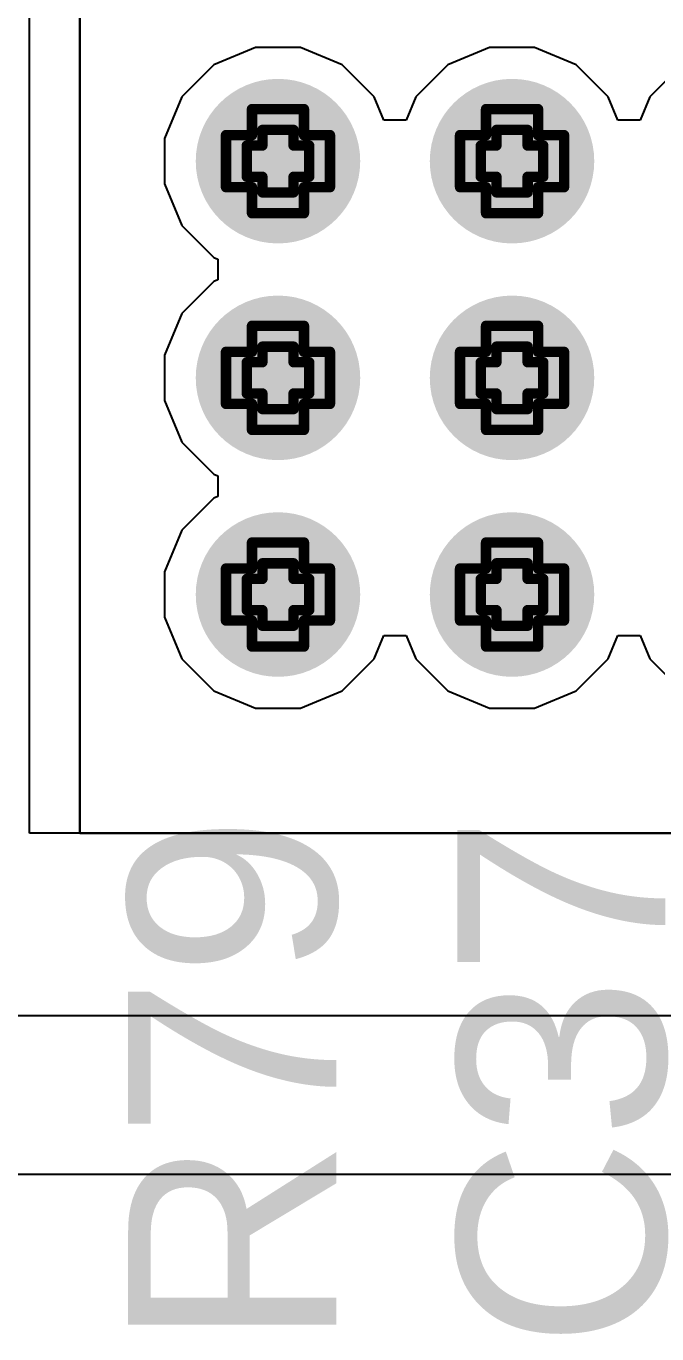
# Model space of a CAD drawing. Header units: inches. Extents: x -3 to 5259, y -3 to 5282.
# Drawn here: x 119.22 to 122.3, y 31.85 to 38.23 of the extents above; entities that cross this region are included whole.
import ezdxf

# ---------------------------------------------------------------- set-up
doc = ezdxf.new("R2010")
doc.units = ezdxf.units.IN
for name, color, linetype in [('Bottom Layer', 5, 'Continuous'), ('Bottom Solder', 6, 'Continuous'), ('Drill Drawing', 1, 'Continuous'), ('Layer 1', 16, 'Continuous'), ('Layer 2', 76, 'Continuous'), ('Top Layer', 1, 'Continuous'), ('Top Overlay', 2, 'Continuous'), ('Top Solder', 216, 'Continuous'), ('Via Holes', 16, 'Continuous')]:
    doc.layers.add(name, color=color, linetype=linetype)
doc.styles.add('Arial', font='', dxfattribs={"height": 0.2})
doc.styles.get('Arial').set_extended_font_data('Arial')

msp = doc.modelspace()

# ---------------------------------------------------------------- hatches: boundary and pattern name
at = {"layer": 'Bottom Layer'}
h = msp.add_hatch(color=5, dxfattribs=at)
edge = h.paths.add_edge_path()
edge.add_arc((120.4489, 37.5698), 0.3, 0, 360)
h = msp.add_hatch(color=5, dxfattribs=at)
edge = h.paths.add_edge_path()
edge.add_arc((121.5919, 37.5698), 0.3, 0, 360)
h = msp.add_hatch(color=5, dxfattribs=at)
edge = h.paths.add_edge_path()
edge.add_arc((120.4489, 36.5121), 0.3, 0, 360)
h = msp.add_hatch(color=5, dxfattribs=at)
edge = h.paths.add_edge_path()
edge.add_arc((121.5919, 36.5121), 0.3, 0, 360)
h = msp.add_hatch(color=5, dxfattribs=at)
edge = h.paths.add_edge_path()
edge.add_arc((120.4489, 35.4545), 0.3, 0, 360)
h = msp.add_hatch(color=5, dxfattribs=at)
edge = h.paths.add_edge_path()
edge.add_arc((121.5919, 35.4545), 0.3, 0, 360)
at = {"layer": 'Bottom Solder'}
h = msp.add_hatch(color=6, dxfattribs=at)
edge = h.paths.add_edge_path()
edge.add_arc((120.4489, 37.5698), 0.4016, 0, 360)
h = msp.add_hatch(color=6, dxfattribs=at)
edge = h.paths.add_edge_path()
edge.add_arc((121.5919, 37.5698), 0.4016, 0, 360)
h = msp.add_hatch(color=6, dxfattribs=at)
edge = h.paths.add_edge_path()
edge.add_arc((120.4489, 36.5121), 0.4016, 0, 360)
h = msp.add_hatch(color=6, dxfattribs=at)
edge = h.paths.add_edge_path()
edge.add_arc((121.5919, 36.5121), 0.4016, 0, 360)
h = msp.add_hatch(color=6, dxfattribs=at)
edge = h.paths.add_edge_path()
edge.add_arc((120.4489, 35.4545), 0.4016, 0, 360)
h = msp.add_hatch(color=6, dxfattribs=at)
edge = h.paths.add_edge_path()
edge.add_arc((121.5919, 35.4545), 0.4016, 0, 360)
at = {"layer": 'Layer 1'}
h = msp.add_hatch(color=16, dxfattribs=at)
edge = h.paths.add_edge_path()
edge.add_arc((120.4489, 37.5698), 0.3, 0, 360)
h = msp.add_hatch(color=16, dxfattribs=at)
edge = h.paths.add_edge_path()
edge.add_arc((121.5919, 37.5698), 0.3, 0, 360)
h = msp.add_hatch(color=16, dxfattribs=at)
edge = h.paths.add_edge_path()
edge.add_arc((120.4489, 36.5121), 0.3, 0, 360)
h = msp.add_hatch(color=16, dxfattribs=at)
edge = h.paths.add_edge_path()
edge.add_arc((121.5919, 36.5121), 0.3, 0, 360)
h = msp.add_hatch(color=16, dxfattribs=at)
edge = h.paths.add_edge_path()
edge.add_arc((120.4489, 35.4545), 0.3, 0, 360)
h = msp.add_hatch(color=16, dxfattribs=at)
edge = h.paths.add_edge_path()
edge.add_arc((121.5919, 35.4545), 0.3, 0, 360)
at = {"layer": 'Layer 2'}
h = msp.add_hatch(color=76, dxfattribs=at)
edge = h.paths.add_edge_path()
edge.add_arc((120.4489, 37.5698), 0.3, 0, 360)
h = msp.add_hatch(color=76, dxfattribs=at)
edge = h.paths.add_edge_path()
edge.add_arc((121.5919, 37.5698), 0.3, 0, 360)
h = msp.add_hatch(color=76, dxfattribs=at)
edge = h.paths.add_edge_path()
edge.add_arc((120.4489, 36.5121), 0.3, 0, 360)
h = msp.add_hatch(color=76, dxfattribs=at)
edge = h.paths.add_edge_path()
edge.add_arc((121.5919, 36.5121), 0.3, 0, 360)
h = msp.add_hatch(color=76, dxfattribs=at)
edge = h.paths.add_edge_path()
edge.add_arc((120.4489, 35.4545), 0.3, 0, 360)
h = msp.add_hatch(color=76, dxfattribs=at)
edge = h.paths.add_edge_path()
edge.add_arc((121.5919, 35.4545), 0.3, 0, 360)
at = {"layer": 'Top Layer'}
h = msp.add_hatch(color=1, dxfattribs=at)
edge = h.paths.add_edge_path()
edge.add_arc((120.4489, 37.5698), 0.3, 0, 360)
h = msp.add_hatch(color=1, dxfattribs=at)
edge = h.paths.add_edge_path()
edge.add_arc((121.5919, 37.5698), 0.3, 0, 360)
h = msp.add_hatch(color=1, dxfattribs=at)
edge = h.paths.add_edge_path()
edge.add_arc((120.4489, 36.5121), 0.3, 0, 360)
h = msp.add_hatch(color=1, dxfattribs=at)
edge = h.paths.add_edge_path()
edge.add_arc((121.5919, 36.5121), 0.3, 0, 360)
h = msp.add_hatch(color=1, dxfattribs=at)
edge = h.paths.add_edge_path()
edge.add_arc((120.4489, 35.4545), 0.3, 0, 360)
h = msp.add_hatch(color=1, dxfattribs=at)
edge = h.paths.add_edge_path()
edge.add_arc((121.5919, 35.4545), 0.3, 0, 360)
at = {"layer": 'Top Solder'}
h = msp.add_hatch(color=216, dxfattribs=at)
edge = h.paths.add_edge_path()
edge.add_arc((120.4489, 37.5698), 0.4016, 0, 360)
h = msp.add_hatch(color=216, dxfattribs=at)
edge = h.paths.add_edge_path()
edge.add_arc((121.5919, 37.5698), 0.4016, 0, 360)
h = msp.add_hatch(color=216, dxfattribs=at)
edge = h.paths.add_edge_path()
edge.add_arc((120.4489, 36.5121), 0.4016, 0, 360)
h = msp.add_hatch(color=216, dxfattribs=at)
edge = h.paths.add_edge_path()
edge.add_arc((121.5919, 36.5121), 0.4016, 0, 360)
h = msp.add_hatch(color=216, dxfattribs=at)
edge = h.paths.add_edge_path()
edge.add_arc((120.4489, 35.4545), 0.4016, 0, 360)
h = msp.add_hatch(color=216, dxfattribs=at)
edge = h.paths.add_edge_path()
edge.add_arc((121.5919, 35.4545), 0.4016, 0, 360)
at = {"layer": 'Via Holes'}
h = msp.add_hatch(color=7, dxfattribs=at)
edge = h.paths.add_edge_path()
edge.add_arc((120.4489, 37.5698), 0.15, 0, 360)
h = msp.add_hatch(color=7, dxfattribs=at)
edge = h.paths.add_edge_path()
edge.add_arc((121.5919, 37.5698), 0.15, 0, 360)
h = msp.add_hatch(color=7, dxfattribs=at)
edge = h.paths.add_edge_path()
edge.add_arc((120.4489, 36.5121), 0.15, 0, 360)
h = msp.add_hatch(color=7, dxfattribs=at)
edge = h.paths.add_edge_path()
edge.add_arc((121.5919, 36.5121), 0.15, 0, 360)
h = msp.add_hatch(color=7, dxfattribs=at)
edge = h.paths.add_edge_path()
edge.add_arc((120.4489, 35.4545), 0.15, 0, 360)
h = msp.add_hatch(color=7, dxfattribs=at)
edge = h.paths.add_edge_path()
edge.add_arc((121.5919, 35.4545), 0.15, 0, 360)

# ---------------------------------------------------------------- linework, layer by layer
at = {"layer": 'Bottom Layer'}
for p, q in [((119.4816, 34.29), (119.4816, 50.6205)), ((119.4816, 50.6205), (119.4816, 34.29)), ((119.4816, 50.6205), (119.4816, 34.29)), ((124.841, 34.29), (119.4816, 34.29)), ((119.4816, 34.29), (124.841, 34.29)), ((119.4816, 34.29), (124.841, 34.29))]:
    msp.add_line(p, q, dxfattribs=at)
at = {"layer": 'Drill Drawing'}
for points in [[(120.3219, 37.6968, 0.0508, 0.0508, 0), (120.3219, 37.8238, 0.0508, 0.0508, 0)], [(120.3219, 37.8238, 0.0508, 0.0508, 0), (120.5759, 37.8238, 0.0508, 0.0508, 0)], [(120.5759, 37.6968, 0.0508, 0.0508, 0), (120.5759, 37.8238, 0.0508, 0.0508, 0)], [(121.4649, 37.6968, 0.0508, 0.0508, 0), (121.4649, 37.8238, 0.0508, 0.0508, 0)], [(121.4649, 37.8238, 0.0508, 0.0508, 0), (121.7189, 37.8238, 0.0508, 0.0508, 0)], [(121.7189, 37.6968, 0.0508, 0.0508, 0), (121.7189, 37.8238, 0.0508, 0.0508, 0)], [(120.3727, 37.646, 0.0508, 0.0508, 0), (120.3727, 37.7222, 0.0508, 0.0508, 0)], [(120.3727, 37.7222, 0.0508, 0.0508, 0), (120.5251, 37.7222, 0.0508, 0.0508, 0)], [(120.5251, 37.646, 0.0508, 0.0508, 0), (120.5251, 37.7222, 0.0508, 0.0508, 0)], [(121.5157, 37.646, 0.0508, 0.0508, 0), (121.5157, 37.7222, 0.0508, 0.0508, 0)], [(121.5157, 37.7222, 0.0508, 0.0508, 0), (121.6681, 37.7222, 0.0508, 0.0508, 0)], [(121.6681, 37.646, 0.0508, 0.0508, 0), (121.6681, 37.7222, 0.0508, 0.0508, 0)], [(120.1949, 37.4428, 0.0508, 0.0508, 0), (120.1949, 37.6968, 0.0508, 0.0508, 0)], [(120.1949, 37.6968, 0.0508, 0.0508, 0), (120.3219, 37.6968, 0.0508, 0.0508, 0)], [(120.2965, 37.4936, 0.0508, 0.0508, 0), (120.2965, 37.646, 0.0508, 0.0508, 0)], [(120.2965, 37.646, 0.0508, 0.0508, 0), (120.3727, 37.646, 0.0508, 0.0508, 0)], [(120.5251, 37.646, 0.0508, 0.0508, 0), (120.6013, 37.646, 0.0508, 0.0508, 0)], [(120.5759, 37.6968, 0.0508, 0.0508, 0), (120.7029, 37.6968, 0.0508, 0.0508, 0)], [(120.6013, 37.4936, 0.0508, 0.0508, 0), (120.6013, 37.646, 0.0508, 0.0508, 0)], [(120.7029, 37.4428, 0.0508, 0.0508, 0), (120.7029, 37.6968, 0.0508, 0.0508, 0)], [(121.3379, 37.4428, 0.0508, 0.0508, 0), (121.3379, 37.6968, 0.0508, 0.0508, 0)], [(121.3379, 37.6968, 0.0508, 0.0508, 0), (121.4649, 37.6968, 0.0508, 0.0508, 0)], [(121.4395, 37.4936, 0.0508, 0.0508, 0), (121.4395, 37.646, 0.0508, 0.0508, 0)], [(121.4395, 37.646, 0.0508, 0.0508, 0), (121.5157, 37.646, 0.0508, 0.0508, 0)], [(121.6681, 37.646, 0.0508, 0.0508, 0), (121.7443, 37.646, 0.0508, 0.0508, 0)], [(121.7189, 37.6968, 0.0508, 0.0508, 0), (121.8459, 37.6968, 0.0508, 0.0508, 0)], [(121.7443, 37.4936, 0.0508, 0.0508, 0), (121.7443, 37.646, 0.0508, 0.0508, 0)], [(121.8459, 37.4428, 0.0508, 0.0508, 0), (121.8459, 37.6968, 0.0508, 0.0508, 0)], [(120.1949, 37.4428, 0.0508, 0.0508, 0), (120.3219, 37.4428, 0.0508, 0.0508, 0)], [(120.2965, 37.4936, 0.0508, 0.0508, 0), (120.3727, 37.4936, 0.0508, 0.0508, 0)], [(120.3219, 37.3158, 0.0508, 0.0508, 0), (120.3219, 37.4428, 0.0508, 0.0508, 0)], [(120.3727, 37.4174, 0.0508, 0.0508, 0), (120.3727, 37.4936, 0.0508, 0.0508, 0)], [(120.5251, 37.4936, 0.0508, 0.0508, 0), (120.6013, 37.4936, 0.0508, 0.0508, 0)], [(120.5251, 37.4174, 0.0508, 0.0508, 0), (120.5251, 37.4936, 0.0508, 0.0508, 0)], [(120.5759, 37.4428, 0.0508, 0.0508, 0), (120.7029, 37.4428, 0.0508, 0.0508, 0)], [(120.5759, 37.3158, 0.0508, 0.0508, 0), (120.5759, 37.4428, 0.0508, 0.0508, 0)], [(121.3379, 37.4428, 0.0508, 0.0508, 0), (121.4649, 37.4428, 0.0508, 0.0508, 0)], [(121.4395, 37.4936, 0.0508, 0.0508, 0), (121.5157, 37.4936, 0.0508, 0.0508, 0)], [(121.4649, 37.3158, 0.0508, 0.0508, 0), (121.4649, 37.4428, 0.0508, 0.0508, 0)], [(121.5157, 37.4174, 0.0508, 0.0508, 0), (121.5157, 37.4936, 0.0508, 0.0508, 0)], [(121.6681, 37.4936, 0.0508, 0.0508, 0), (121.7443, 37.4936, 0.0508, 0.0508, 0)], [(121.6681, 37.4174, 0.0508, 0.0508, 0), (121.6681, 37.4936, 0.0508, 0.0508, 0)], [(121.7189, 37.4428, 0.0508, 0.0508, 0), (121.8459, 37.4428, 0.0508, 0.0508, 0)], [(121.7189, 37.3158, 0.0508, 0.0508, 0), (121.7189, 37.4428, 0.0508, 0.0508, 0)], [(120.3727, 37.4174, 0.0508, 0.0508, 0), (120.5251, 37.4174, 0.0508, 0.0508, 0)], [(121.5157, 37.4174, 0.0508, 0.0508, 0), (121.6681, 37.4174, 0.0508, 0.0508, 0)], [(120.3219, 37.3158, 0.0508, 0.0508, 0), (120.5759, 37.3158, 0.0508, 0.0508, 0)], [(121.4649, 37.3158, 0.0508, 0.0508, 0), (121.7189, 37.3158, 0.0508, 0.0508, 0)], [(120.3219, 36.6391, 0.0508, 0.0508, 0), (120.3219, 36.7661, 0.0508, 0.0508, 0)], [(120.3219, 36.7661, 0.0508, 0.0508, 0), (120.5759, 36.7661, 0.0508, 0.0508, 0)], [(120.5759, 36.6391, 0.0508, 0.0508, 0), (120.5759, 36.7661, 0.0508, 0.0508, 0)], [(121.4649, 36.6391, 0.0508, 0.0508, 0), (121.4649, 36.7661, 0.0508, 0.0508, 0)], [(121.4649, 36.7661, 0.0508, 0.0508, 0), (121.7189, 36.7661, 0.0508, 0.0508, 0)], [(121.7189, 36.6391, 0.0508, 0.0508, 0), (121.7189, 36.7661, 0.0508, 0.0508, 0)], [(120.1949, 36.3851, 0.0508, 0.0508, 0), (120.1949, 36.6391, 0.0508, 0.0508, 0)], [(120.1949, 36.6391, 0.0508, 0.0508, 0), (120.3219, 36.6391, 0.0508, 0.0508, 0)], [(120.3727, 36.5883, 0.0508, 0.0508, 0), (120.3727, 36.6645, 0.0508, 0.0508, 0)], [(120.3727, 36.6645, 0.0508, 0.0508, 0), (120.5251, 36.6645, 0.0508, 0.0508, 0)], [(120.5251, 36.5883, 0.0508, 0.0508, 0), (120.5251, 36.6645, 0.0508, 0.0508, 0)], [(120.5759, 36.6391, 0.0508, 0.0508, 0), (120.7029, 36.6391, 0.0508, 0.0508, 0)], [(120.7029, 36.3851, 0.0508, 0.0508, 0), (120.7029, 36.6391, 0.0508, 0.0508, 0)], [(121.3379, 36.3851, 0.0508, 0.0508, 0), (121.3379, 36.6391, 0.0508, 0.0508, 0)], [(121.3379, 36.6391, 0.0508, 0.0508, 0), (121.4649, 36.6391, 0.0508, 0.0508, 0)], [(121.5157, 36.5883, 0.0508, 0.0508, 0), (121.5157, 36.6645, 0.0508, 0.0508, 0)], [(121.5157, 36.6645, 0.0508, 0.0508, 0), (121.6681, 36.6645, 0.0508, 0.0508, 0)], [(121.6681, 36.5883, 0.0508, 0.0508, 0), (121.6681, 36.6645, 0.0508, 0.0508, 0)], [(121.7189, 36.6391, 0.0508, 0.0508, 0), (121.8459, 36.6391, 0.0508, 0.0508, 0)], [(121.8459, 36.3851, 0.0508, 0.0508, 0), (121.8459, 36.6391, 0.0508, 0.0508, 0)], [(120.2965, 36.4359, 0.0508, 0.0508, 0), (120.2965, 36.5883, 0.0508, 0.0508, 0)], [(120.2965, 36.5883, 0.0508, 0.0508, 0), (120.3727, 36.5883, 0.0508, 0.0508, 0)], [(120.5251, 36.5883, 0.0508, 0.0508, 0), (120.6013, 36.5883, 0.0508, 0.0508, 0)], [(120.6013, 36.4359, 0.0508, 0.0508, 0), (120.6013, 36.5883, 0.0508, 0.0508, 0)], [(121.4395, 36.4359, 0.0508, 0.0508, 0), (121.4395, 36.5883, 0.0508, 0.0508, 0)], [(121.4395, 36.5883, 0.0508, 0.0508, 0), (121.5157, 36.5883, 0.0508, 0.0508, 0)], [(121.6681, 36.5883, 0.0508, 0.0508, 0), (121.7443, 36.5883, 0.0508, 0.0508, 0)], [(121.7443, 36.4359, 0.0508, 0.0508, 0), (121.7443, 36.5883, 0.0508, 0.0508, 0)], [(120.2965, 36.4359, 0.0508, 0.0508, 0), (120.3727, 36.4359, 0.0508, 0.0508, 0)], [(120.3727, 36.3597, 0.0508, 0.0508, 0), (120.3727, 36.4359, 0.0508, 0.0508, 0)], [(120.5251, 36.4359, 0.0508, 0.0508, 0), (120.6013, 36.4359, 0.0508, 0.0508, 0)], [(120.5251, 36.3597, 0.0508, 0.0508, 0), (120.5251, 36.4359, 0.0508, 0.0508, 0)], [(121.4395, 36.4359, 0.0508, 0.0508, 0), (121.5157, 36.4359, 0.0508, 0.0508, 0)], [(121.5157, 36.3597, 0.0508, 0.0508, 0), (121.5157, 36.4359, 0.0508, 0.0508, 0)], [(121.6681, 36.4359, 0.0508, 0.0508, 0), (121.7443, 36.4359, 0.0508, 0.0508, 0)], [(121.6681, 36.3597, 0.0508, 0.0508, 0), (121.6681, 36.4359, 0.0508, 0.0508, 0)], [(120.1949, 36.3851, 0.0508, 0.0508, 0), (120.3219, 36.3851, 0.0508, 0.0508, 0)], [(120.3219, 36.2581, 0.0508, 0.0508, 0), (120.3219, 36.3851, 0.0508, 0.0508, 0)], [(120.3727, 36.3597, 0.0508, 0.0508, 0), (120.5251, 36.3597, 0.0508, 0.0508, 0)], [(120.5759, 36.3851, 0.0508, 0.0508, 0), (120.7029, 36.3851, 0.0508, 0.0508, 0)], [(120.5759, 36.2581, 0.0508, 0.0508, 0), (120.5759, 36.3851, 0.0508, 0.0508, 0)], [(121.3379, 36.3851, 0.0508, 0.0508, 0), (121.4649, 36.3851, 0.0508, 0.0508, 0)], [(121.4649, 36.2581, 0.0508, 0.0508, 0), (121.4649, 36.3851, 0.0508, 0.0508, 0)], [(121.5157, 36.3597, 0.0508, 0.0508, 0), (121.6681, 36.3597, 0.0508, 0.0508, 0)], [(121.7189, 36.3851, 0.0508, 0.0508, 0), (121.8459, 36.3851, 0.0508, 0.0508, 0)], [(121.7189, 36.2581, 0.0508, 0.0508, 0), (121.7189, 36.3851, 0.0508, 0.0508, 0)], [(120.3219, 36.2581, 0.0508, 0.0508, 0), (120.5759, 36.2581, 0.0508, 0.0508, 0)], [(121.4649, 36.2581, 0.0508, 0.0508, 0), (121.7189, 36.2581, 0.0508, 0.0508, 0)], [(120.3219, 35.5815, 0.0508, 0.0508, 0), (120.3219, 35.7085, 0.0508, 0.0508, 0)], [(120.3219, 35.7085, 0.0508, 0.0508, 0), (120.5759, 35.7085, 0.0508, 0.0508, 0)], [(120.5759, 35.5815, 0.0508, 0.0508, 0), (120.5759, 35.7085, 0.0508, 0.0508, 0)], [(121.4649, 35.5815, 0.0508, 0.0508, 0), (121.4649, 35.7085, 0.0508, 0.0508, 0)], [(121.4649, 35.7085, 0.0508, 0.0508, 0), (121.7189, 35.7085, 0.0508, 0.0508, 0)], [(121.7189, 35.5815, 0.0508, 0.0508, 0), (121.7189, 35.7085, 0.0508, 0.0508, 0)], [(120.3727, 35.5307, 0.0508, 0.0508, 0), (120.3727, 35.6069, 0.0508, 0.0508, 0)], [(120.3727, 35.6069, 0.0508, 0.0508, 0), (120.5251, 35.6069, 0.0508, 0.0508, 0)], [(120.5251, 35.5307, 0.0508, 0.0508, 0), (120.5251, 35.6069, 0.0508, 0.0508, 0)], [(121.5157, 35.5307, 0.0508, 0.0508, 0), (121.5157, 35.6069, 0.0508, 0.0508, 0)], [(121.5157, 35.6069, 0.0508, 0.0508, 0), (121.6681, 35.6069, 0.0508, 0.0508, 0)], [(121.6681, 35.5307, 0.0508, 0.0508, 0), (121.6681, 35.6069, 0.0508, 0.0508, 0)], [(120.1949, 35.3275, 0.0508, 0.0508, 0), (120.1949, 35.5815, 0.0508, 0.0508, 0)], [(120.1949, 35.5815, 0.0508, 0.0508, 0), (120.3219, 35.5815, 0.0508, 0.0508, 0)], [(120.2965, 35.3783, 0.0508, 0.0508, 0), (120.2965, 35.5307, 0.0508, 0.0508, 0)], [(120.2965, 35.5307, 0.0508, 0.0508, 0), (120.3727, 35.5307, 0.0508, 0.0508, 0)], [(120.5251, 35.5307, 0.0508, 0.0508, 0), (120.6013, 35.5307, 0.0508, 0.0508, 0)], [(120.5759, 35.5815, 0.0508, 0.0508, 0), (120.7029, 35.5815, 0.0508, 0.0508, 0)], [(120.6013, 35.3783, 0.0508, 0.0508, 0), (120.6013, 35.5307, 0.0508, 0.0508, 0)], [(120.7029, 35.3275, 0.0508, 0.0508, 0), (120.7029, 35.5815, 0.0508, 0.0508, 0)], [(121.3379, 35.3275, 0.0508, 0.0508, 0), (121.3379, 35.5815, 0.0508, 0.0508, 0)], [(121.3379, 35.5815, 0.0508, 0.0508, 0), (121.4649, 35.5815, 0.0508, 0.0508, 0)], [(121.4395, 35.3783, 0.0508, 0.0508, 0), (121.4395, 35.5307, 0.0508, 0.0508, 0)], [(121.4395, 35.5307, 0.0508, 0.0508, 0), (121.5157, 35.5307, 0.0508, 0.0508, 0)], [(121.6681, 35.5307, 0.0508, 0.0508, 0), (121.7443, 35.5307, 0.0508, 0.0508, 0)], [(121.7189, 35.5815, 0.0508, 0.0508, 0), (121.8459, 35.5815, 0.0508, 0.0508, 0)], [(121.7443, 35.3783, 0.0508, 0.0508, 0), (121.7443, 35.5307, 0.0508, 0.0508, 0)], [(121.8459, 35.3275, 0.0508, 0.0508, 0), (121.8459, 35.5815, 0.0508, 0.0508, 0)], [(120.2965, 35.3783, 0.0508, 0.0508, 0), (120.3727, 35.3783, 0.0508, 0.0508, 0)], [(120.3727, 35.3021, 0.0508, 0.0508, 0), (120.3727, 35.3783, 0.0508, 0.0508, 0)], [(120.5251, 35.3783, 0.0508, 0.0508, 0), (120.6013, 35.3783, 0.0508, 0.0508, 0)], [(120.5251, 35.3021, 0.0508, 0.0508, 0), (120.5251, 35.3783, 0.0508, 0.0508, 0)], [(121.4395, 35.3783, 0.0508, 0.0508, 0), (121.5157, 35.3783, 0.0508, 0.0508, 0)], [(121.5157, 35.3021, 0.0508, 0.0508, 0), (121.5157, 35.3783, 0.0508, 0.0508, 0)], [(121.6681, 35.3783, 0.0508, 0.0508, 0), (121.7443, 35.3783, 0.0508, 0.0508, 0)], [(121.6681, 35.3021, 0.0508, 0.0508, 0), (121.6681, 35.3783, 0.0508, 0.0508, 0)], [(120.1949, 35.3275, 0.0508, 0.0508, 0), (120.3219, 35.3275, 0.0508, 0.0508, 0)], [(120.3219, 35.2005, 0.0508, 0.0508, 0), (120.3219, 35.3275, 0.0508, 0.0508, 0)], [(120.3727, 35.3021, 0.0508, 0.0508, 0), (120.5251, 35.3021, 0.0508, 0.0508, 0)], [(120.5759, 35.3275, 0.0508, 0.0508, 0), (120.7029, 35.3275, 0.0508, 0.0508, 0)], [(120.5759, 35.2005, 0.0508, 0.0508, 0), (120.5759, 35.3275, 0.0508, 0.0508, 0)], [(121.3379, 35.3275, 0.0508, 0.0508, 0), (121.4649, 35.3275, 0.0508, 0.0508, 0)], [(121.4649, 35.2005, 0.0508, 0.0508, 0), (121.4649, 35.3275, 0.0508, 0.0508, 0)], [(121.5157, 35.3021, 0.0508, 0.0508, 0), (121.6681, 35.3021, 0.0508, 0.0508, 0)], [(121.7189, 35.3275, 0.0508, 0.0508, 0), (121.8459, 35.3275, 0.0508, 0.0508, 0)], [(121.7189, 35.2005, 0.0508, 0.0508, 0), (121.7189, 35.3275, 0.0508, 0.0508, 0)], [(120.3219, 35.2005, 0.0508, 0.0508, 0), (120.5759, 35.2005, 0.0508, 0.0508, 0)], [(121.4649, 35.2005, 0.0508, 0.0508, 0), (121.7189, 35.2005, 0.0508, 0.0508, 0)]]:
    msp.add_lwpolyline(points, format="xyseb", dxfattribs=at)
for points in [[(120.3092, 37.8238, 0.0254, 0.0254, 1), (120.3346, 37.8238, 0.0254, 0.0254, 1)], [(120.3092, 37.8238, 0.0254, 0.0254, 1), (120.3346, 37.8238, 0.0254, 0.0254, 1)], [(120.5632, 37.8238, 0.0254, 0.0254, 1), (120.5886, 37.8238, 0.0254, 0.0254, 1)], [(120.5632, 37.8238, 0.0254, 0.0254, 1), (120.5886, 37.8238, 0.0254, 0.0254, 1)], [(121.4522, 37.8238, 0.0254, 0.0254, 1), (121.4776, 37.8238, 0.0254, 0.0254, 1)], [(121.4522, 37.8238, 0.0254, 0.0254, 1), (121.4776, 37.8238, 0.0254, 0.0254, 1)], [(121.7062, 37.8238, 0.0254, 0.0254, 1), (121.7316, 37.8238, 0.0254, 0.0254, 1)], [(121.7062, 37.8238, 0.0254, 0.0254, 1), (121.7316, 37.8238, 0.0254, 0.0254, 1)], [(120.36, 37.7222, 0.0254, 0.0254, 1), (120.3854, 37.7222, 0.0254, 0.0254, 1)], [(120.36, 37.7222, 0.0254, 0.0254, 1), (120.3854, 37.7222, 0.0254, 0.0254, 1)], [(120.5124, 37.7222, 0.0254, 0.0254, 1), (120.5378, 37.7222, 0.0254, 0.0254, 1)], [(120.5124, 37.7222, 0.0254, 0.0254, 1), (120.5378, 37.7222, 0.0254, 0.0254, 1)], [(121.503, 37.7222, 0.0254, 0.0254, 1), (121.5284, 37.7222, 0.0254, 0.0254, 1)], [(121.503, 37.7222, 0.0254, 0.0254, 1), (121.5284, 37.7222, 0.0254, 0.0254, 1)], [(121.6554, 37.7222, 0.0254, 0.0254, 1), (121.6808, 37.7222, 0.0254, 0.0254, 1)], [(121.6554, 37.7222, 0.0254, 0.0254, 1), (121.6808, 37.7222, 0.0254, 0.0254, 1)], [(120.1822, 37.6968, 0.0254, 0.0254, 1), (120.2076, 37.6968, 0.0254, 0.0254, 1)], [(120.1822, 37.6968, 0.0254, 0.0254, 1), (120.2076, 37.6968, 0.0254, 0.0254, 1)], [(120.2838, 37.646, 0.0254, 0.0254, 1), (120.3092, 37.646, 0.0254, 0.0254, 1)], [(120.2838, 37.646, 0.0254, 0.0254, 1), (120.3092, 37.646, 0.0254, 0.0254, 1)], [(120.3092, 37.6968, 0.0254, 0.0254, 1), (120.3346, 37.6968, 0.0254, 0.0254, 1)], [(120.3092, 37.6968, 0.0254, 0.0254, 1), (120.3346, 37.6968, 0.0254, 0.0254, 1)], [(120.36, 37.646, 0.0254, 0.0254, 1), (120.3854, 37.646, 0.0254, 0.0254, 1)], [(120.36, 37.646, 0.0254, 0.0254, 1), (120.3854, 37.646, 0.0254, 0.0254, 1)], [(120.5124, 37.646, 0.0254, 0.0254, 1), (120.5378, 37.646, 0.0254, 0.0254, 1)], [(120.5124, 37.646, 0.0254, 0.0254, 1), (120.5378, 37.646, 0.0254, 0.0254, 1)], [(120.5632, 37.6968, 0.0254, 0.0254, 1), (120.5886, 37.6968, 0.0254, 0.0254, 1)], [(120.5632, 37.6968, 0.0254, 0.0254, 1), (120.5886, 37.6968, 0.0254, 0.0254, 1)], [(120.5886, 37.646, 0.0254, 0.0254, 1), (120.614, 37.646, 0.0254, 0.0254, 1)], [(120.5886, 37.646, 0.0254, 0.0254, 1), (120.614, 37.646, 0.0254, 0.0254, 1)], [(120.6902, 37.6968, 0.0254, 0.0254, 1), (120.7156, 37.6968, 0.0254, 0.0254, 1)], [(120.6902, 37.6968, 0.0254, 0.0254, 1), (120.7156, 37.6968, 0.0254, 0.0254, 1)], [(121.3252, 37.6968, 0.0254, 0.0254, 1), (121.3506, 37.6968, 0.0254, 0.0254, 1)], [(121.3252, 37.6968, 0.0254, 0.0254, 1), (121.3506, 37.6968, 0.0254, 0.0254, 1)], [(121.4268, 37.646, 0.0254, 0.0254, 1), (121.4522, 37.646, 0.0254, 0.0254, 1)], [(121.4268, 37.646, 0.0254, 0.0254, 1), (121.4522, 37.646, 0.0254, 0.0254, 1)], [(121.4522, 37.6968, 0.0254, 0.0254, 1), (121.4776, 37.6968, 0.0254, 0.0254, 1)], [(121.4522, 37.6968, 0.0254, 0.0254, 1), (121.4776, 37.6968, 0.0254, 0.0254, 1)], [(121.503, 37.646, 0.0254, 0.0254, 1), (121.5284, 37.646, 0.0254, 0.0254, 1)], [(121.503, 37.646, 0.0254, 0.0254, 1), (121.5284, 37.646, 0.0254, 0.0254, 1)], [(121.6554, 37.646, 0.0254, 0.0254, 1), (121.6808, 37.646, 0.0254, 0.0254, 1)], [(121.6554, 37.646, 0.0254, 0.0254, 1), (121.6808, 37.646, 0.0254, 0.0254, 1)], [(121.7062, 37.6968, 0.0254, 0.0254, 1), (121.7316, 37.6968, 0.0254, 0.0254, 1)], [(121.7062, 37.6968, 0.0254, 0.0254, 1), (121.7316, 37.6968, 0.0254, 0.0254, 1)], [(121.7316, 37.646, 0.0254, 0.0254, 1), (121.757, 37.646, 0.0254, 0.0254, 1)], [(121.7316, 37.646, 0.0254, 0.0254, 1), (121.757, 37.646, 0.0254, 0.0254, 1)], [(121.8332, 37.6968, 0.0254, 0.0254, 1), (121.8586, 37.6968, 0.0254, 0.0254, 1)], [(121.8332, 37.6968, 0.0254, 0.0254, 1), (121.8586, 37.6968, 0.0254, 0.0254, 1)], [(120.1822, 37.4428, 0.0254, 0.0254, 1), (120.2076, 37.4428, 0.0254, 0.0254, 1)], [(120.1822, 37.4428, 0.0254, 0.0254, 1), (120.2076, 37.4428, 0.0254, 0.0254, 1)], [(120.2838, 37.4936, 0.0254, 0.0254, 1), (120.3092, 37.4936, 0.0254, 0.0254, 1)], [(120.2838, 37.4936, 0.0254, 0.0254, 1), (120.3092, 37.4936, 0.0254, 0.0254, 1)], [(120.3092, 37.4428, 0.0254, 0.0254, 1), (120.3346, 37.4428, 0.0254, 0.0254, 1)], [(120.3092, 37.4428, 0.0254, 0.0254, 1), (120.3346, 37.4428, 0.0254, 0.0254, 1)], [(120.36, 37.4936, 0.0254, 0.0254, 1), (120.3854, 37.4936, 0.0254, 0.0254, 1)], [(120.36, 37.4936, 0.0254, 0.0254, 1), (120.3854, 37.4936, 0.0254, 0.0254, 1)], [(120.5124, 37.4936, 0.0254, 0.0254, 1), (120.5378, 37.4936, 0.0254, 0.0254, 1)], [(120.5124, 37.4936, 0.0254, 0.0254, 1), (120.5378, 37.4936, 0.0254, 0.0254, 1)], [(120.5632, 37.4428, 0.0254, 0.0254, 1), (120.5886, 37.4428, 0.0254, 0.0254, 1)], [(120.5632, 37.4428, 0.0254, 0.0254, 1), (120.5886, 37.4428, 0.0254, 0.0254, 1)], [(120.5886, 37.4936, 0.0254, 0.0254, 1), (120.614, 37.4936, 0.0254, 0.0254, 1)], [(120.5886, 37.4936, 0.0254, 0.0254, 1), (120.614, 37.4936, 0.0254, 0.0254, 1)], [(120.6902, 37.4428, 0.0254, 0.0254, 1), (120.7156, 37.4428, 0.0254, 0.0254, 1)], [(120.6902, 37.4428, 0.0254, 0.0254, 1), (120.7156, 37.4428, 0.0254, 0.0254, 1)], [(121.3252, 37.4428, 0.0254, 0.0254, 1), (121.3506, 37.4428, 0.0254, 0.0254, 1)], [(121.3252, 37.4428, 0.0254, 0.0254, 1), (121.3506, 37.4428, 0.0254, 0.0254, 1)], [(121.4268, 37.4936, 0.0254, 0.0254, 1), (121.4522, 37.4936, 0.0254, 0.0254, 1)], [(121.4268, 37.4936, 0.0254, 0.0254, 1), (121.4522, 37.4936, 0.0254, 0.0254, 1)], [(121.4522, 37.4428, 0.0254, 0.0254, 1), (121.4776, 37.4428, 0.0254, 0.0254, 1)], [(121.4522, 37.4428, 0.0254, 0.0254, 1), (121.4776, 37.4428, 0.0254, 0.0254, 1)], [(121.503, 37.4936, 0.0254, 0.0254, 1), (121.5284, 37.4936, 0.0254, 0.0254, 1)], [(121.503, 37.4936, 0.0254, 0.0254, 1), (121.5284, 37.4936, 0.0254, 0.0254, 1)], [(121.6554, 37.4936, 0.0254, 0.0254, 1), (121.6808, 37.4936, 0.0254, 0.0254, 1)], [(121.6554, 37.4936, 0.0254, 0.0254, 1), (121.6808, 37.4936, 0.0254, 0.0254, 1)], [(121.7062, 37.4428, 0.0254, 0.0254, 1), (121.7316, 37.4428, 0.0254, 0.0254, 1)], [(121.7062, 37.4428, 0.0254, 0.0254, 1), (121.7316, 37.4428, 0.0254, 0.0254, 1)], [(121.7316, 37.4936, 0.0254, 0.0254, 1), (121.757, 37.4936, 0.0254, 0.0254, 1)], [(121.7316, 37.4936, 0.0254, 0.0254, 1), (121.757, 37.4936, 0.0254, 0.0254, 1)], [(121.8332, 37.4428, 0.0254, 0.0254, 1), (121.8586, 37.4428, 0.0254, 0.0254, 1)], [(121.8332, 37.4428, 0.0254, 0.0254, 1), (121.8586, 37.4428, 0.0254, 0.0254, 1)], [(120.36, 37.4174, 0.0254, 0.0254, 1), (120.3854, 37.4174, 0.0254, 0.0254, 1)], [(120.36, 37.4174, 0.0254, 0.0254, 1), (120.3854, 37.4174, 0.0254, 0.0254, 1)], [(120.5124, 37.4174, 0.0254, 0.0254, 1), (120.5378, 37.4174, 0.0254, 0.0254, 1)], [(120.5124, 37.4174, 0.0254, 0.0254, 1), (120.5378, 37.4174, 0.0254, 0.0254, 1)], [(121.503, 37.4174, 0.0254, 0.0254, 1), (121.5284, 37.4174, 0.0254, 0.0254, 1)], [(121.503, 37.4174, 0.0254, 0.0254, 1), (121.5284, 37.4174, 0.0254, 0.0254, 1)], [(121.6554, 37.4174, 0.0254, 0.0254, 1), (121.6808, 37.4174, 0.0254, 0.0254, 1)], [(121.6554, 37.4174, 0.0254, 0.0254, 1), (121.6808, 37.4174, 0.0254, 0.0254, 1)], [(120.3092, 37.3158, 0.0254, 0.0254, 1), (120.3346, 37.3158, 0.0254, 0.0254, 1)], [(120.3092, 37.3158, 0.0254, 0.0254, 1), (120.3346, 37.3158, 0.0254, 0.0254, 1)], [(120.5632, 37.3158, 0.0254, 0.0254, 1), (120.5886, 37.3158, 0.0254, 0.0254, 1)], [(120.5632, 37.3158, 0.0254, 0.0254, 1), (120.5886, 37.3158, 0.0254, 0.0254, 1)], [(121.4522, 37.3158, 0.0254, 0.0254, 1), (121.4776, 37.3158, 0.0254, 0.0254, 1)], [(121.4522, 37.3158, 0.0254, 0.0254, 1), (121.4776, 37.3158, 0.0254, 0.0254, 1)], [(121.7062, 37.3158, 0.0254, 0.0254, 1), (121.7316, 37.3158, 0.0254, 0.0254, 1)], [(121.7062, 37.3158, 0.0254, 0.0254, 1), (121.7316, 37.3158, 0.0254, 0.0254, 1)], [(120.3092, 36.7661, 0.0254, 0.0254, 1), (120.3346, 36.7661, 0.0254, 0.0254, 1)], [(120.3092, 36.7661, 0.0254, 0.0254, 1), (120.3346, 36.7661, 0.0254, 0.0254, 1)], [(120.5632, 36.7661, 0.0254, 0.0254, 1), (120.5886, 36.7661, 0.0254, 0.0254, 1)], [(120.5632, 36.7661, 0.0254, 0.0254, 1), (120.5886, 36.7661, 0.0254, 0.0254, 1)], [(121.4522, 36.7661, 0.0254, 0.0254, 1), (121.4776, 36.7661, 0.0254, 0.0254, 1)], [(121.4522, 36.7661, 0.0254, 0.0254, 1), (121.4776, 36.7661, 0.0254, 0.0254, 1)], [(121.7062, 36.7661, 0.0254, 0.0254, 1), (121.7316, 36.7661, 0.0254, 0.0254, 1)], [(121.7062, 36.7661, 0.0254, 0.0254, 1), (121.7316, 36.7661, 0.0254, 0.0254, 1)], [(120.1822, 36.6391, 0.0254, 0.0254, 1), (120.2076, 36.6391, 0.0254, 0.0254, 1)], [(120.1822, 36.6391, 0.0254, 0.0254, 1), (120.2076, 36.6391, 0.0254, 0.0254, 1)], [(120.3092, 36.6391, 0.0254, 0.0254, 1), (120.3346, 36.6391, 0.0254, 0.0254, 1)], [(120.3092, 36.6391, 0.0254, 0.0254, 1), (120.3346, 36.6391, 0.0254, 0.0254, 1)], [(120.36, 36.6645, 0.0254, 0.0254, 1), (120.3854, 36.6645, 0.0254, 0.0254, 1)], [(120.36, 36.6645, 0.0254, 0.0254, 1), (120.3854, 36.6645, 0.0254, 0.0254, 1)], [(120.5124, 36.6645, 0.0254, 0.0254, 1), (120.5378, 36.6645, 0.0254, 0.0254, 1)], [(120.5124, 36.6645, 0.0254, 0.0254, 1), (120.5378, 36.6645, 0.0254, 0.0254, 1)], [(120.5632, 36.6391, 0.0254, 0.0254, 1), (120.5886, 36.6391, 0.0254, 0.0254, 1)], [(120.5632, 36.6391, 0.0254, 0.0254, 1), (120.5886, 36.6391, 0.0254, 0.0254, 1)], [(120.6902, 36.6391, 0.0254, 0.0254, 1), (120.7156, 36.6391, 0.0254, 0.0254, 1)], [(120.6902, 36.6391, 0.0254, 0.0254, 1), (120.7156, 36.6391, 0.0254, 0.0254, 1)], [(121.3252, 36.6391, 0.0254, 0.0254, 1), (121.3506, 36.6391, 0.0254, 0.0254, 1)], [(121.3252, 36.6391, 0.0254, 0.0254, 1), (121.3506, 36.6391, 0.0254, 0.0254, 1)], [(121.4522, 36.6391, 0.0254, 0.0254, 1), (121.4776, 36.6391, 0.0254, 0.0254, 1)], [(121.4522, 36.6391, 0.0254, 0.0254, 1), (121.4776, 36.6391, 0.0254, 0.0254, 1)], [(121.503, 36.6645, 0.0254, 0.0254, 1), (121.5284, 36.6645, 0.0254, 0.0254, 1)], [(121.503, 36.6645, 0.0254, 0.0254, 1), (121.5284, 36.6645, 0.0254, 0.0254, 1)], [(121.6554, 36.6645, 0.0254, 0.0254, 1), (121.6808, 36.6645, 0.0254, 0.0254, 1)], [(121.6554, 36.6645, 0.0254, 0.0254, 1), (121.6808, 36.6645, 0.0254, 0.0254, 1)], [(121.7062, 36.6391, 0.0254, 0.0254, 1), (121.7316, 36.6391, 0.0254, 0.0254, 1)], [(121.7062, 36.6391, 0.0254, 0.0254, 1), (121.7316, 36.6391, 0.0254, 0.0254, 1)], [(121.8332, 36.6391, 0.0254, 0.0254, 1), (121.8586, 36.6391, 0.0254, 0.0254, 1)], [(121.8332, 36.6391, 0.0254, 0.0254, 1), (121.8586, 36.6391, 0.0254, 0.0254, 1)], [(120.2838, 36.5883, 0.0254, 0.0254, 1), (120.3092, 36.5883, 0.0254, 0.0254, 1)], [(120.2838, 36.5883, 0.0254, 0.0254, 1), (120.3092, 36.5883, 0.0254, 0.0254, 1)], [(120.36, 36.5883, 0.0254, 0.0254, 1), (120.3854, 36.5883, 0.0254, 0.0254, 1)], [(120.36, 36.5883, 0.0254, 0.0254, 1), (120.3854, 36.5883, 0.0254, 0.0254, 1)], [(120.5124, 36.5883, 0.0254, 0.0254, 1), (120.5378, 36.5883, 0.0254, 0.0254, 1)], [(120.5124, 36.5883, 0.0254, 0.0254, 1), (120.5378, 36.5883, 0.0254, 0.0254, 1)], [(120.5886, 36.5883, 0.0254, 0.0254, 1), (120.614, 36.5883, 0.0254, 0.0254, 1)], [(120.5886, 36.5883, 0.0254, 0.0254, 1), (120.614, 36.5883, 0.0254, 0.0254, 1)], [(121.4268, 36.5883, 0.0254, 0.0254, 1), (121.4522, 36.5883, 0.0254, 0.0254, 1)], [(121.4268, 36.5883, 0.0254, 0.0254, 1), (121.4522, 36.5883, 0.0254, 0.0254, 1)], [(121.503, 36.5883, 0.0254, 0.0254, 1), (121.5284, 36.5883, 0.0254, 0.0254, 1)], [(121.503, 36.5883, 0.0254, 0.0254, 1), (121.5284, 36.5883, 0.0254, 0.0254, 1)], [(121.6554, 36.5883, 0.0254, 0.0254, 1), (121.6808, 36.5883, 0.0254, 0.0254, 1)], [(121.6554, 36.5883, 0.0254, 0.0254, 1), (121.6808, 36.5883, 0.0254, 0.0254, 1)], [(121.7316, 36.5883, 0.0254, 0.0254, 1), (121.757, 36.5883, 0.0254, 0.0254, 1)], [(121.7316, 36.5883, 0.0254, 0.0254, 1), (121.757, 36.5883, 0.0254, 0.0254, 1)], [(120.2838, 36.4359, 0.0254, 0.0254, 1), (120.3092, 36.4359, 0.0254, 0.0254, 1)], [(120.2838, 36.4359, 0.0254, 0.0254, 1), (120.3092, 36.4359, 0.0254, 0.0254, 1)], [(120.36, 36.4359, 0.0254, 0.0254, 1), (120.3854, 36.4359, 0.0254, 0.0254, 1)], [(120.36, 36.4359, 0.0254, 0.0254, 1), (120.3854, 36.4359, 0.0254, 0.0254, 1)], [(120.5124, 36.4359, 0.0254, 0.0254, 1), (120.5378, 36.4359, 0.0254, 0.0254, 1)], [(120.5124, 36.4359, 0.0254, 0.0254, 1), (120.5378, 36.4359, 0.0254, 0.0254, 1)], [(120.5886, 36.4359, 0.0254, 0.0254, 1), (120.614, 36.4359, 0.0254, 0.0254, 1)], [(120.5886, 36.4359, 0.0254, 0.0254, 1), (120.614, 36.4359, 0.0254, 0.0254, 1)], [(121.4268, 36.4359, 0.0254, 0.0254, 1), (121.4522, 36.4359, 0.0254, 0.0254, 1)], [(121.4268, 36.4359, 0.0254, 0.0254, 1), (121.4522, 36.4359, 0.0254, 0.0254, 1)], [(121.503, 36.4359, 0.0254, 0.0254, 1), (121.5284, 36.4359, 0.0254, 0.0254, 1)], [(121.503, 36.4359, 0.0254, 0.0254, 1), (121.5284, 36.4359, 0.0254, 0.0254, 1)], [(121.6554, 36.4359, 0.0254, 0.0254, 1), (121.6808, 36.4359, 0.0254, 0.0254, 1)], [(121.6554, 36.4359, 0.0254, 0.0254, 1), (121.6808, 36.4359, 0.0254, 0.0254, 1)], [(121.7316, 36.4359, 0.0254, 0.0254, 1), (121.757, 36.4359, 0.0254, 0.0254, 1)], [(121.7316, 36.4359, 0.0254, 0.0254, 1), (121.757, 36.4359, 0.0254, 0.0254, 1)], [(120.1822, 36.3851, 0.0254, 0.0254, 1), (120.2076, 36.3851, 0.0254, 0.0254, 1)], [(120.1822, 36.3851, 0.0254, 0.0254, 1), (120.2076, 36.3851, 0.0254, 0.0254, 1)], [(120.3092, 36.3851, 0.0254, 0.0254, 1), (120.3346, 36.3851, 0.0254, 0.0254, 1)], [(120.3092, 36.3851, 0.0254, 0.0254, 1), (120.3346, 36.3851, 0.0254, 0.0254, 1)], [(120.36, 36.3597, 0.0254, 0.0254, 1), (120.3854, 36.3597, 0.0254, 0.0254, 1)], [(120.36, 36.3597, 0.0254, 0.0254, 1), (120.3854, 36.3597, 0.0254, 0.0254, 1)], [(120.5124, 36.3597, 0.0254, 0.0254, 1), (120.5378, 36.3597, 0.0254, 0.0254, 1)], [(120.5124, 36.3597, 0.0254, 0.0254, 1), (120.5378, 36.3597, 0.0254, 0.0254, 1)], [(120.5632, 36.3851, 0.0254, 0.0254, 1), (120.5886, 36.3851, 0.0254, 0.0254, 1)], [(120.5632, 36.3851, 0.0254, 0.0254, 1), (120.5886, 36.3851, 0.0254, 0.0254, 1)], [(120.6902, 36.3851, 0.0254, 0.0254, 1), (120.7156, 36.3851, 0.0254, 0.0254, 1)], [(120.6902, 36.3851, 0.0254, 0.0254, 1), (120.7156, 36.3851, 0.0254, 0.0254, 1)], [(121.3252, 36.3851, 0.0254, 0.0254, 1), (121.3506, 36.3851, 0.0254, 0.0254, 1)], [(121.3252, 36.3851, 0.0254, 0.0254, 1), (121.3506, 36.3851, 0.0254, 0.0254, 1)], [(121.4522, 36.3851, 0.0254, 0.0254, 1), (121.4776, 36.3851, 0.0254, 0.0254, 1)], [(121.4522, 36.3851, 0.0254, 0.0254, 1), (121.4776, 36.3851, 0.0254, 0.0254, 1)], [(121.503, 36.3597, 0.0254, 0.0254, 1), (121.5284, 36.3597, 0.0254, 0.0254, 1)], [(121.503, 36.3597, 0.0254, 0.0254, 1), (121.5284, 36.3597, 0.0254, 0.0254, 1)], [(121.6554, 36.3597, 0.0254, 0.0254, 1), (121.6808, 36.3597, 0.0254, 0.0254, 1)], [(121.6554, 36.3597, 0.0254, 0.0254, 1), (121.6808, 36.3597, 0.0254, 0.0254, 1)], [(121.7062, 36.3851, 0.0254, 0.0254, 1), (121.7316, 36.3851, 0.0254, 0.0254, 1)], [(121.7062, 36.3851, 0.0254, 0.0254, 1), (121.7316, 36.3851, 0.0254, 0.0254, 1)], [(121.8332, 36.3851, 0.0254, 0.0254, 1), (121.8586, 36.3851, 0.0254, 0.0254, 1)], [(121.8332, 36.3851, 0.0254, 0.0254, 1), (121.8586, 36.3851, 0.0254, 0.0254, 1)], [(120.3092, 36.2581, 0.0254, 0.0254, 1), (120.3346, 36.2581, 0.0254, 0.0254, 1)], [(120.3092, 36.2581, 0.0254, 0.0254, 1), (120.3346, 36.2581, 0.0254, 0.0254, 1)], [(120.5632, 36.2581, 0.0254, 0.0254, 1), (120.5886, 36.2581, 0.0254, 0.0254, 1)], [(120.5632, 36.2581, 0.0254, 0.0254, 1), (120.5886, 36.2581, 0.0254, 0.0254, 1)], [(121.4522, 36.2581, 0.0254, 0.0254, 1), (121.4776, 36.2581, 0.0254, 0.0254, 1)], [(121.4522, 36.2581, 0.0254, 0.0254, 1), (121.4776, 36.2581, 0.0254, 0.0254, 1)], [(121.7062, 36.2581, 0.0254, 0.0254, 1), (121.7316, 36.2581, 0.0254, 0.0254, 1)], [(121.7062, 36.2581, 0.0254, 0.0254, 1), (121.7316, 36.2581, 0.0254, 0.0254, 1)], [(120.3092, 35.7085, 0.0254, 0.0254, 1), (120.3346, 35.7085, 0.0254, 0.0254, 1)], [(120.3092, 35.7085, 0.0254, 0.0254, 1), (120.3346, 35.7085, 0.0254, 0.0254, 1)], [(120.5632, 35.7085, 0.0254, 0.0254, 1), (120.5886, 35.7085, 0.0254, 0.0254, 1)], [(120.5632, 35.7085, 0.0254, 0.0254, 1), (120.5886, 35.7085, 0.0254, 0.0254, 1)], [(121.4522, 35.7085, 0.0254, 0.0254, 1), (121.4776, 35.7085, 0.0254, 0.0254, 1)], [(121.4522, 35.7085, 0.0254, 0.0254, 1), (121.4776, 35.7085, 0.0254, 0.0254, 1)], [(121.7062, 35.7085, 0.0254, 0.0254, 1), (121.7316, 35.7085, 0.0254, 0.0254, 1)], [(121.7062, 35.7085, 0.0254, 0.0254, 1), (121.7316, 35.7085, 0.0254, 0.0254, 1)], [(120.36, 35.6069, 0.0254, 0.0254, 1), (120.3854, 35.6069, 0.0254, 0.0254, 1)], [(120.36, 35.6069, 0.0254, 0.0254, 1), (120.3854, 35.6069, 0.0254, 0.0254, 1)], [(120.5124, 35.6069, 0.0254, 0.0254, 1), (120.5378, 35.6069, 0.0254, 0.0254, 1)], [(120.5124, 35.6069, 0.0254, 0.0254, 1), (120.5378, 35.6069, 0.0254, 0.0254, 1)], [(121.503, 35.6069, 0.0254, 0.0254, 1), (121.5284, 35.6069, 0.0254, 0.0254, 1)], [(121.503, 35.6069, 0.0254, 0.0254, 1), (121.5284, 35.6069, 0.0254, 0.0254, 1)], [(121.6554, 35.6069, 0.0254, 0.0254, 1), (121.6808, 35.6069, 0.0254, 0.0254, 1)], [(121.6554, 35.6069, 0.0254, 0.0254, 1), (121.6808, 35.6069, 0.0254, 0.0254, 1)], [(120.1822, 35.5815, 0.0254, 0.0254, 1), (120.2076, 35.5815, 0.0254, 0.0254, 1)], [(120.1822, 35.5815, 0.0254, 0.0254, 1), (120.2076, 35.5815, 0.0254, 0.0254, 1)], [(120.2838, 35.5307, 0.0254, 0.0254, 1), (120.3092, 35.5307, 0.0254, 0.0254, 1)], [(120.2838, 35.5307, 0.0254, 0.0254, 1), (120.3092, 35.5307, 0.0254, 0.0254, 1)], [(120.3092, 35.5815, 0.0254, 0.0254, 1), (120.3346, 35.5815, 0.0254, 0.0254, 1)], [(120.3092, 35.5815, 0.0254, 0.0254, 1), (120.3346, 35.5815, 0.0254, 0.0254, 1)], [(120.36, 35.5307, 0.0254, 0.0254, 1), (120.3854, 35.5307, 0.0254, 0.0254, 1)], [(120.36, 35.5307, 0.0254, 0.0254, 1), (120.3854, 35.5307, 0.0254, 0.0254, 1)], [(120.5124, 35.5307, 0.0254, 0.0254, 1), (120.5378, 35.5307, 0.0254, 0.0254, 1)], [(120.5124, 35.5307, 0.0254, 0.0254, 1), (120.5378, 35.5307, 0.0254, 0.0254, 1)], [(120.5632, 35.5815, 0.0254, 0.0254, 1), (120.5886, 35.5815, 0.0254, 0.0254, 1)], [(120.5632, 35.5815, 0.0254, 0.0254, 1), (120.5886, 35.5815, 0.0254, 0.0254, 1)], [(120.5886, 35.5307, 0.0254, 0.0254, 1), (120.614, 35.5307, 0.0254, 0.0254, 1)], [(120.5886, 35.5307, 0.0254, 0.0254, 1), (120.614, 35.5307, 0.0254, 0.0254, 1)], [(120.6902, 35.5815, 0.0254, 0.0254, 1), (120.7156, 35.5815, 0.0254, 0.0254, 1)], [(120.6902, 35.5815, 0.0254, 0.0254, 1), (120.7156, 35.5815, 0.0254, 0.0254, 1)], [(121.3252, 35.5815, 0.0254, 0.0254, 1), (121.3506, 35.5815, 0.0254, 0.0254, 1)], [(121.3252, 35.5815, 0.0254, 0.0254, 1), (121.3506, 35.5815, 0.0254, 0.0254, 1)], [(121.4268, 35.5307, 0.0254, 0.0254, 1), (121.4522, 35.5307, 0.0254, 0.0254, 1)], [(121.4268, 35.5307, 0.0254, 0.0254, 1), (121.4522, 35.5307, 0.0254, 0.0254, 1)], [(121.4522, 35.5815, 0.0254, 0.0254, 1), (121.4776, 35.5815, 0.0254, 0.0254, 1)], [(121.4522, 35.5815, 0.0254, 0.0254, 1), (121.4776, 35.5815, 0.0254, 0.0254, 1)], [(121.503, 35.5307, 0.0254, 0.0254, 1), (121.5284, 35.5307, 0.0254, 0.0254, 1)], [(121.503, 35.5307, 0.0254, 0.0254, 1), (121.5284, 35.5307, 0.0254, 0.0254, 1)], [(121.6554, 35.5307, 0.0254, 0.0254, 1), (121.6808, 35.5307, 0.0254, 0.0254, 1)], [(121.6554, 35.5307, 0.0254, 0.0254, 1), (121.6808, 35.5307, 0.0254, 0.0254, 1)], [(121.7062, 35.5815, 0.0254, 0.0254, 1), (121.7316, 35.5815, 0.0254, 0.0254, 1)], [(121.7062, 35.5815, 0.0254, 0.0254, 1), (121.7316, 35.5815, 0.0254, 0.0254, 1)], [(121.7316, 35.5307, 0.0254, 0.0254, 1), (121.757, 35.5307, 0.0254, 0.0254, 1)], [(121.7316, 35.5307, 0.0254, 0.0254, 1), (121.757, 35.5307, 0.0254, 0.0254, 1)], [(121.8332, 35.5815, 0.0254, 0.0254, 1), (121.8586, 35.5815, 0.0254, 0.0254, 1)], [(121.8332, 35.5815, 0.0254, 0.0254, 1), (121.8586, 35.5815, 0.0254, 0.0254, 1)], [(120.2838, 35.3783, 0.0254, 0.0254, 1), (120.3092, 35.3783, 0.0254, 0.0254, 1)], [(120.2838, 35.3783, 0.0254, 0.0254, 1), (120.3092, 35.3783, 0.0254, 0.0254, 1)], [(120.36, 35.3783, 0.0254, 0.0254, 1), (120.3854, 35.3783, 0.0254, 0.0254, 1)], [(120.36, 35.3783, 0.0254, 0.0254, 1), (120.3854, 35.3783, 0.0254, 0.0254, 1)], [(120.5124, 35.3783, 0.0254, 0.0254, 1), (120.5378, 35.3783, 0.0254, 0.0254, 1)], [(120.5124, 35.3783, 0.0254, 0.0254, 1), (120.5378, 35.3783, 0.0254, 0.0254, 1)], [(120.5886, 35.3783, 0.0254, 0.0254, 1), (120.614, 35.3783, 0.0254, 0.0254, 1)], [(120.5886, 35.3783, 0.0254, 0.0254, 1), (120.614, 35.3783, 0.0254, 0.0254, 1)], [(121.4268, 35.3783, 0.0254, 0.0254, 1), (121.4522, 35.3783, 0.0254, 0.0254, 1)], [(121.4268, 35.3783, 0.0254, 0.0254, 1), (121.4522, 35.3783, 0.0254, 0.0254, 1)], [(121.503, 35.3783, 0.0254, 0.0254, 1), (121.5284, 35.3783, 0.0254, 0.0254, 1)], [(121.503, 35.3783, 0.0254, 0.0254, 1), (121.5284, 35.3783, 0.0254, 0.0254, 1)], [(121.6554, 35.3783, 0.0254, 0.0254, 1), (121.6808, 35.3783, 0.0254, 0.0254, 1)], [(121.6554, 35.3783, 0.0254, 0.0254, 1), (121.6808, 35.3783, 0.0254, 0.0254, 1)], [(121.7316, 35.3783, 0.0254, 0.0254, 1), (121.757, 35.3783, 0.0254, 0.0254, 1)], [(121.7316, 35.3783, 0.0254, 0.0254, 1), (121.757, 35.3783, 0.0254, 0.0254, 1)], [(120.1822, 35.3275, 0.0254, 0.0254, 1), (120.2076, 35.3275, 0.0254, 0.0254, 1)], [(120.1822, 35.3275, 0.0254, 0.0254, 1), (120.2076, 35.3275, 0.0254, 0.0254, 1)], [(120.3092, 35.3275, 0.0254, 0.0254, 1), (120.3346, 35.3275, 0.0254, 0.0254, 1)], [(120.3092, 35.3275, 0.0254, 0.0254, 1), (120.3346, 35.3275, 0.0254, 0.0254, 1)], [(120.36, 35.3021, 0.0254, 0.0254, 1), (120.3854, 35.3021, 0.0254, 0.0254, 1)], [(120.36, 35.3021, 0.0254, 0.0254, 1), (120.3854, 35.3021, 0.0254, 0.0254, 1)], [(120.5124, 35.3021, 0.0254, 0.0254, 1), (120.5378, 35.3021, 0.0254, 0.0254, 1)], [(120.5124, 35.3021, 0.0254, 0.0254, 1), (120.5378, 35.3021, 0.0254, 0.0254, 1)], [(120.5632, 35.3275, 0.0254, 0.0254, 1), (120.5886, 35.3275, 0.0254, 0.0254, 1)], [(120.5632, 35.3275, 0.0254, 0.0254, 1), (120.5886, 35.3275, 0.0254, 0.0254, 1)], [(120.6902, 35.3275, 0.0254, 0.0254, 1), (120.7156, 35.3275, 0.0254, 0.0254, 1)], [(120.6902, 35.3275, 0.0254, 0.0254, 1), (120.7156, 35.3275, 0.0254, 0.0254, 1)], [(121.3252, 35.3275, 0.0254, 0.0254, 1), (121.3506, 35.3275, 0.0254, 0.0254, 1)], [(121.3252, 35.3275, 0.0254, 0.0254, 1), (121.3506, 35.3275, 0.0254, 0.0254, 1)], [(121.4522, 35.3275, 0.0254, 0.0254, 1), (121.4776, 35.3275, 0.0254, 0.0254, 1)], [(121.4522, 35.3275, 0.0254, 0.0254, 1), (121.4776, 35.3275, 0.0254, 0.0254, 1)], [(121.503, 35.3021, 0.0254, 0.0254, 1), (121.5284, 35.3021, 0.0254, 0.0254, 1)], [(121.503, 35.3021, 0.0254, 0.0254, 1), (121.5284, 35.3021, 0.0254, 0.0254, 1)], [(121.6554, 35.3021, 0.0254, 0.0254, 1), (121.6808, 35.3021, 0.0254, 0.0254, 1)], [(121.6554, 35.3021, 0.0254, 0.0254, 1), (121.6808, 35.3021, 0.0254, 0.0254, 1)], [(121.7062, 35.3275, 0.0254, 0.0254, 1), (121.7316, 35.3275, 0.0254, 0.0254, 1)], [(121.7062, 35.3275, 0.0254, 0.0254, 1), (121.7316, 35.3275, 0.0254, 0.0254, 1)], [(121.8332, 35.3275, 0.0254, 0.0254, 1), (121.8586, 35.3275, 0.0254, 0.0254, 1)], [(121.8332, 35.3275, 0.0254, 0.0254, 1), (121.8586, 35.3275, 0.0254, 0.0254, 1)], [(120.3092, 35.2005, 0.0254, 0.0254, 1), (120.3346, 35.2005, 0.0254, 0.0254, 1)], [(120.3092, 35.2005, 0.0254, 0.0254, 1), (120.3346, 35.2005, 0.0254, 0.0254, 1)], [(120.5632, 35.2005, 0.0254, 0.0254, 1), (120.5886, 35.2005, 0.0254, 0.0254, 1)], [(120.5632, 35.2005, 0.0254, 0.0254, 1), (120.5886, 35.2005, 0.0254, 0.0254, 1)], [(121.4522, 35.2005, 0.0254, 0.0254, 1), (121.4776, 35.2005, 0.0254, 0.0254, 1)], [(121.4522, 35.2005, 0.0254, 0.0254, 1), (121.4776, 35.2005, 0.0254, 0.0254, 1)], [(121.7062, 35.2005, 0.0254, 0.0254, 1), (121.7316, 35.2005, 0.0254, 0.0254, 1)], [(121.7062, 35.2005, 0.0254, 0.0254, 1), (121.7316, 35.2005, 0.0254, 0.0254, 1)]]:
    msp.add_lwpolyline(points, format="xyseb", close=True, dxfattribs=at)
at = {"layer": 'Layer 1'}
for p, q in [((120.3387, 38.1238), (120.1351, 38.0395)), ((120.5591, 38.1238), (120.3387, 38.1238)), ((120.7627, 38.0395), (120.5591, 38.1238)), ((121.4817, 38.1238), (121.2781, 38.0395)), ((121.7021, 38.1238), (121.4817, 38.1238)), ((121.9057, 38.0395), (121.7021, 38.1238)), ((120.1351, 38.0395), (119.9792, 37.8836)), ((120.9186, 37.8836), (120.7627, 38.0395)), ((121.2781, 38.0395), (121.1222, 37.8836)), ((122.0616, 37.8836), (121.9057, 38.0395)), ((122.4211, 38.0395), (122.2652, 37.8836)), ((119.9792, 37.8836), (119.8949, 37.68)), ((120.9654, 37.7705), (120.9186, 37.8836)), ((121.1222, 37.8836), (121.0754, 37.7705)), ((122.1084, 37.7705), (122.0616, 37.8836)), ((122.2652, 37.8836), (122.2184, 37.7705)), ((121.0754, 37.7705), (120.9654, 37.7705)), ((122.2184, 37.7705), (122.1084, 37.7705)), ((119.8949, 37.68), (119.8949, 37.4596)), ((119.8949, 37.4596), (119.9792, 37.256)), ((119.9792, 37.256), (120.1351, 37.1002)), ((120.1351, 37.1002), (120.1553, 37.0918)), ((120.1553, 37.0918), (120.1553, 36.9902)), ((120.1351, 36.9818), (119.9792, 36.826)), ((120.1553, 36.9902), (120.1351, 36.9818)), ((119.9792, 36.826), (119.8949, 36.6223)), ((119.8949, 36.6223), (119.8949, 36.4019)), ((119.8949, 36.4019), (119.9792, 36.1983)), ((119.9792, 36.1983), (120.1351, 36.0425)), ((120.1351, 36.0425), (120.1553, 36.0341)), ((120.1553, 36.0341), (120.1553, 35.9325)), ((120.1351, 35.9241), (119.9792, 35.7683)), ((120.1553, 35.9325), (120.1351, 35.9241)), ((119.9792, 35.7683), (119.8949, 35.5647)), ((119.8949, 35.5647), (119.8949, 35.3443)), ((119.8949, 35.3443), (119.9792, 35.1407)), ((120.9186, 35.1407), (120.9654, 35.2538)), ((120.9654, 35.2538), (121.0754, 35.2538)), ((121.0754, 35.2538), (121.1222, 35.1407)), ((122.0616, 35.1407), (122.1084, 35.2538)), ((122.1084, 35.2538), (122.2184, 35.2538)), ((122.2184, 35.2538), (122.2652, 35.1407)), ((119.9792, 35.1407), (120.1351, 34.9848)), ((120.7627, 34.9848), (120.9186, 35.1407)), ((121.1222, 35.1407), (121.2781, 34.9848)), ((121.9057, 34.9848), (122.0616, 35.1407)), ((122.2652, 35.1407), (122.4211, 34.9848)), ((120.1351, 34.9848), (120.3387, 34.9005)), ((120.5591, 34.9005), (120.7627, 34.9848)), ((121.2781, 34.9848), (121.4817, 34.9005)), ((121.7021, 34.9005), (121.9057, 34.9848)), ((120.3387, 34.9005), (120.5591, 34.9005)), ((121.4817, 34.9005), (121.7021, 34.9005))]:
    msp.add_line(p, q, dxfattribs=at)
at = {"layer": 'Layer 2'}
for p, q in [((119.2361, 34.29), (119.2361, 51.3588)), ((146.6268, 34.29), (119.2361, 34.29)), ((118.2442, 33.4003), (132.7263, 33.4003))]:
    msp.add_line(p, q, dxfattribs=at)
at = {"layer": 'Top Layer'}
msp.add_line((146.8023, 32.6239), (114.4859, 32.6239), dxfattribs=at)

# ---------------------------------------------------------------- texts
at = {"layer": 'Top Overlay', "style": 'Arial'}
for s, p in [('R79', (120.7332, 31.7738)), ('C37', (122.3411, 31.7738))]:
    msp.add_text(s, height=1.016, rotation=90, dxfattribs=at).set_placement(p)

doc.saveas('drawing.dxf')
